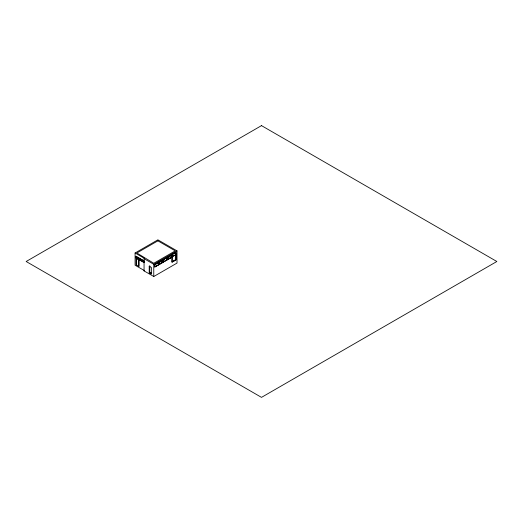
<?xml version="1.0" encoding="UTF-8"?>
<svg xmlns="http://www.w3.org/2000/svg" width="523" height="523" viewBox="0 0 523 523"><rect width="100%" height="100%" fill="white"/><g stroke="black" fill="none" stroke-linecap="round" stroke-linejoin="round"><path stroke-width="0.78" d="M135.091 252.988L157.887 239.828L177.009 250.87L177.009 263.095L153.769 276.517L144.06 270.907L144.06 258.682L144.505 258.427L135.091 252.988L135.091 265.22L143.832 270.267M136.117 257.761L144.002 262.317L144.002 261.095L136.117 256.538L136.117 257.761L137 257.251M137.235 257.832L138.307 258.624M140.765 259.428L139.883 259.938L139.883 258.715M149.212 266.207L151.389 267.462L151.389 274.117L149.212 272.862L149.212 266.207L149.8 265.867L149.8 272.522L151.428 273.464M144.06 258.682L153.769 264.285L177.009 250.87M162.45 262.095L162.803 262.298L162.803 260.023L154.769 264.658L154.769 266.933L162.862 262.33M171.479 255.08L163.451 259.715L163.451 262.095L171.479 257.46L171.479 255.08L163.392 259.683L163.392 261.958L171.479 257.355L171.276 254.963M172.067 262.043L175.891 259.833L175.891 252.465L172.067 254.675L171.923 261.958M144.06 270.907L144.505 270.653M154.828 264.69L162.862 260.055L162.862 262.435L154.828 267.07L154.625 264.573M171.923 254.59L175.95 252.498L175.95 259.97M158.815 262.016L159.286 262.291L162.594 260.382L162.594 262.18L159.136 264.004M167.55 257.107L167.903 257.316L171.217 255.401L171.217 257.205L167.759 259.029M158.227 262.356L158.489 264.788L154.684 266.75M159.136 264.344L162.745 262.265L162.745 260.127M171.361 257.29L167.759 259.369L167.759 257.231M175.833 254.708L171.982 256.832L175.689 254.623M149.212 272.862L150.094 272.352M173.832 260.787L175.068 260.075M173.832 260.853L175.107 260.121M175.95 259.872L172.126 262.18L172.126 254.708M171.067 257.12L171.42 257.323M166.961 257.447L166.902 259.689M166.902 257.551L167.053 259.774L163.3 261.775M167.55 259.388L167.7 257.192M158.815 264.292L159.077 262.173M144.152 260.938L135.973 256.218L135.973 257.917L144.152 262.638M137.588 257.591L139.353 258.61M141.452 259.826L144.198 261.408M136.856 257.336L139.21 258.695M140.622 259.513L144.054 261.493M136.856 257.408L136.176 258.035L136.176 264.828L138.974 266.442L138.974 259.65M136.353 258.342L138.798 259.748L138.798 266.338M149.944 272.437L151.578 273.379M167.903 257.316L167.903 259.114M159.286 262.291L159.286 264.089M158.933 262.088L158.933 264.363M153.769 264.285L153.769 276.517M139.059 258.238L139.059 259.46M136.353 258.14L136.353 264.932M261.5 125.625L26.15 261.5L261.5 397.375L496.85 261.5L261.5 125.625M157.887 240.848L136.856 252.988L153.769 263.265L175.244 250.87L157.887 240.848"/></g></svg>
